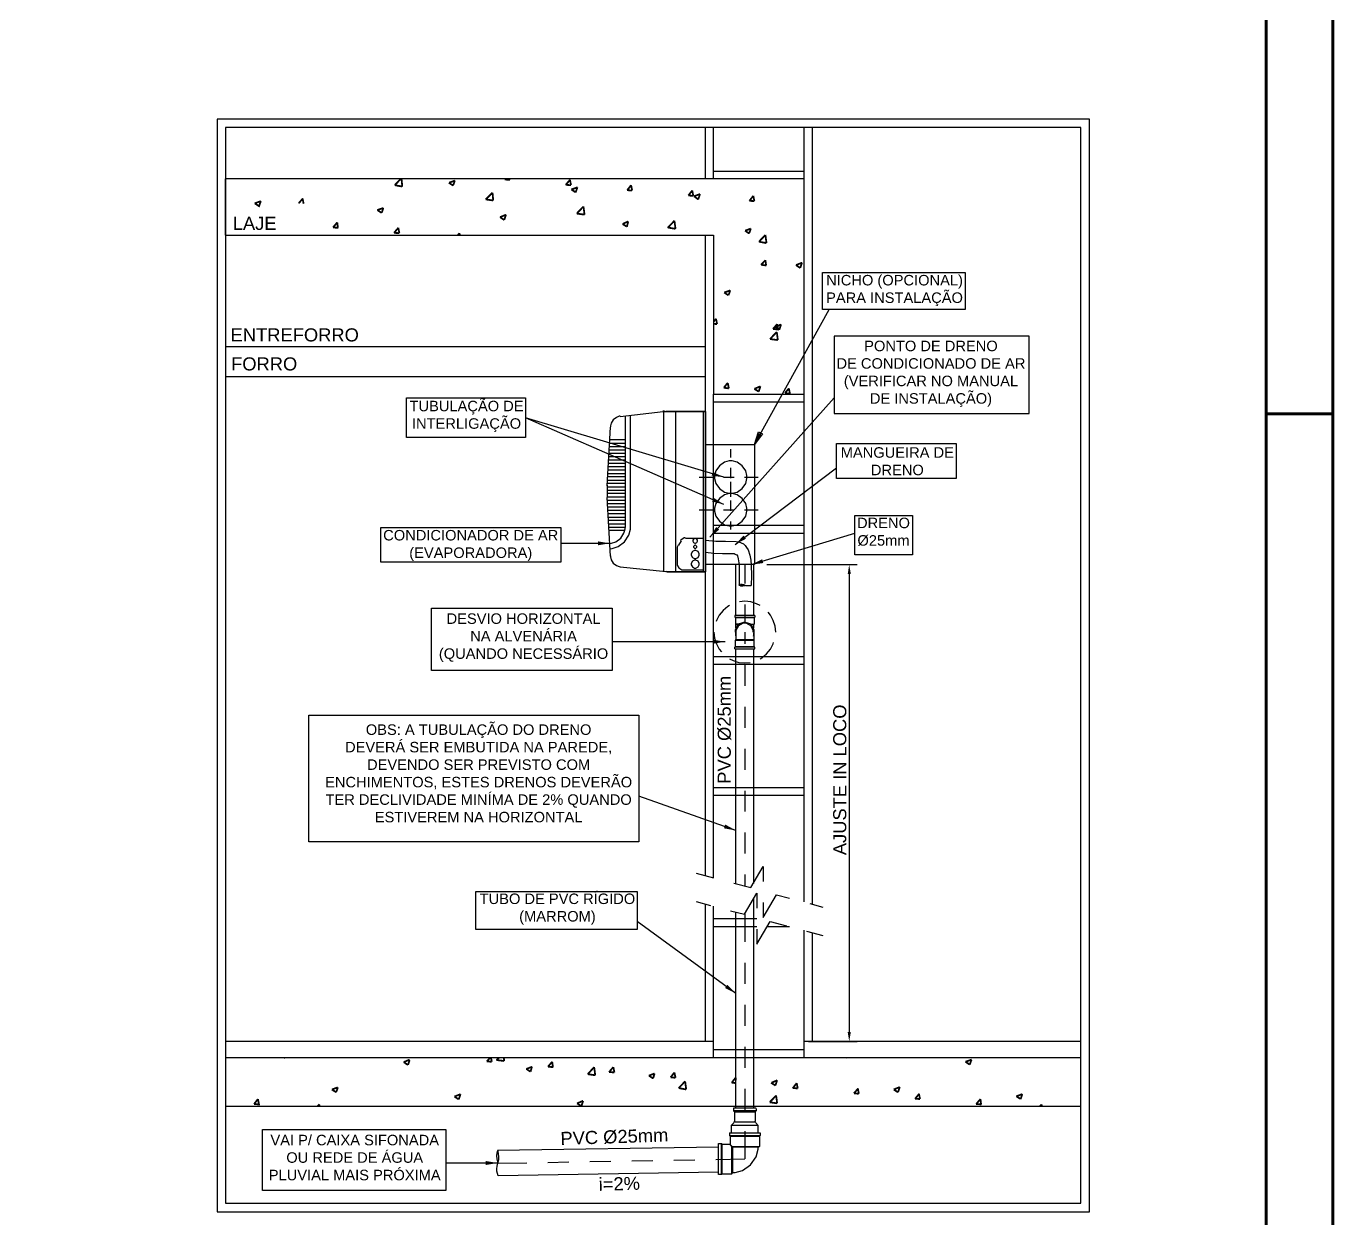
# Model space of a CAD drawing. Extents: x 41.9 to 126, y -21.3 to 38.1.
# Drawn here: x 106.41 to 125.96, y -3.59 to 14.25 of the extents above; entities that cross this region are included whole.
import ezdxf

# ---------------------------------------------------------------- set-up
doc = ezdxf.new("R2010")
doc.units = 0
doc.linetypes.add('AGUA_FRIA', pattern=[1000, 1000, 0])
doc.layers.get('0').update_dxf_attribs({"linetype": 'CONTINUOUS'})
for name, color, linetype in [('AIO_ARQUITETURA', 8, 'CONTINUOUS'), ('C00-00-00-BLACK', 7, 'CONTINUOUS'), ('C97-97-97', 253, 'CONTINUOUS'), ('TEXTOS', 7, 'CONTINUOUS'), ('TUBO-PVC_AGUAS_PLUVIAIS', 36, 'CONTINUOUS'), ('TUBO-PVC_SOLDAVEL_BRANCO', 84, 'CONTINUOUS')]:
    doc.layers.add(name, color=color, linetype=linetype)
doc.layers.add('RIOPREN_0.70', color=7, linetype='CONTINUOUS', lineweight=70)
doc.styles.add('ARIAL', font='arial.ttf')
doc.dimstyles.new('Aio_1_25 ESG', dxfattribs={"dimtxt": 0.2, "dimasz": 0.18, "dimexe": 0.15, "dimexo": 0.08, "dimgap": 0.09, "dimtad": 1, "dimlfac": 0.25, "dimzin": 4, "dimdsep": 46, "dimtxsty": 'ARIAL', "dimcen": 0.09, "dimclrd": 256, "dimclre": 256, "dimclrt": 7, "dimadec": 0, "dimazin": 0, "dimtfac": 1, "dimtix": 1, "dimtofl": 0, "dimtmove": 0, "dimatfit": 3, "dimfxl": 1, "dimtolj": 1, "dimtzin": 0, "dimarcsym": 0})

# ---------------------------------------------------------------- blocks, each defined once
blk = doc.blocks.new('PRANCHA A1')
at = {"layer": 'RIOPREN_0.70'}
blk.add_line((-1, 29.7), (0, 29.7), dxfattribs=at)
at = {"layer": 'RIOPREN_0.70', "linetype": 'Continuous'}
for points in [[(-84.1, 59.4), (0, 59.4), (0, 0), (-84.1, 0)], [(-81.6, 1), (-81.6, 58.4), (-1, 58.4), (-1, 1)]]:
    blk.add_lwpolyline(points, close=True, dxfattribs=at)

msp = doc.modelspace()

# ---------------------------------------------------------------- linework, layer by layer
at = {"color": 7}
for p, q in [((117.49, 6.194), (118.841, 6.194)), ((118.723, 6.053), (118.723, -0.8)), ((118.112, -0.941), (118.841, -0.941))]:
    msp.add_line(p, q, dxfattribs=at)
for points in [[(118.325, 10.566), (120.456, 10.566), (120.456, 10.013), (118.325, 10.013)], [(121.417, 9.611), (118.496, 9.611), (118.496, 8.457), (121.417, 8.457)], [(112.097, 8.69), (113.878, 8.69), (113.878, 8.096), (112.097, 8.096)], [(118.532, 8.008), (120.325, 8.008), (120.325, 7.485), (118.532, 7.485)], [(118.806, 6.929), (119.669, 6.929), (119.669, 6.34), (118.806, 6.34)], [(111.717, 6.752), (114.407, 6.752), (114.407, 6.232), (111.717, 6.232)], [(112.472, 5.541), (115.175, 5.541), (115.175, 4.609), (112.472, 4.609)], [(110.638, 3.94), (115.575, 3.94), (115.575, 2.049), (110.638, 2.049)], [(113.135, 1.305), (115.549, 1.305), (115.549, 0.733), (113.135, 0.733)], [(109.944, -2.258), (112.687, -2.258), (112.687, -3.169), (109.944, -3.169)]]:
    msp.add_lwpolyline(points, close=True)
for points in [[(118.7, 6.053), (118.747, 6.053), (118.723, 6.194)], [(118.7, -0.8), (118.747, -0.8), (118.723, -0.941)]]:
    msp.add_solid(points, dxfattribs=at)
at = {"layer": 'AIO_ARQUITETURA'}
for points in [[(109.266, -3.488), (122.318, -3.488), (122.318, 12.861), (109.266, 12.861), (109.266, -3.488)], [(122.19, 12.733), (109.393, 12.733), (109.393, -3.36), (122.19, -3.36), (122.19, 12.733)], [(116.571, 11.968), (116.571, 12.733)], [(116.693, 11.968), (116.693, 12.733)], [(118.049, 11.968), (118.049, 12.733)], [(118.171, 1.111), (118.171, 12.733)], [(109.393, 11.122), (116.693, 11.122), (116.693, 8.746), (118.049, 8.746), (118.049, 11.968), (109.393, 11.968)], [(109.393, 11.122), (109.393, 11.968)], [(116.693, 12.084), (118.049, 12.084)], [(116.571, 1.542), (116.571, 11.122)], [(109.393, 9.458), (116.571, 9.458)], [(109.393, 9.011), (116.571, 9.011)], [(116.693, 1.51), (116.693, 8.746)], [(116.693, 8.746), (118.049, 8.746)], [(116.693, 8.629), (118.049, 8.629)], [(118.049, 1.148), (118.049, 8.746)], [(115.296, 8.415), (115.282, 8.414), (115.239, 8.398), (115.193, 8.363), (115.162, 8.313), (115.151, 8.269), (115.151, 8.254)], [(115.295, 8.411), (115.938, 8.485)], [(115.369, 8.421), (115.369, 6.752)], [(115.449, 6.752), (115.449, 8.427)], [(115.957, 8.491), (115.95, 8.491), (115.934, 8.49), (115.932, 8.489)], [(115.943, 8.485), (115.943, 6.087)], [(115.959, 8.485), (116.571, 8.485)], [(116.124, 8.485), (116.124, 6.087)], [(116.342, 8.485), (116.31, 8.485)], [(116.539, 8.485), (116.539, 6.087)], [(116.571, 8.485), (116.571, 6.087)], [(115.103, 7.374), (115.151, 8.251)], [(115.141, 8.065), (115.369, 8.065)], [(115.13, 7.863), (115.369, 7.863)], [(115.135, 7.964), (115.369, 7.964)], [(115.135, 7.911), (115.369, 7.911)], [(115.141, 8.012), (115.369, 8.012)], [(116.571, 7.991), (117.304, 7.991), (117.304, 6.194), (116.571, 6.194), (116.571, 7.991)], [(116.954, 7.799), (116.954, 7.922)], [(115.119, 7.661), (115.369, 7.661)], [(115.125, 7.762), (115.369, 7.762)], [(115.125, 7.714), (115.369, 7.714)], [(115.13, 7.81), (115.369, 7.81)], [(116.951, 7.746), (116.927, 7.746), (116.856, 7.727), (116.78, 7.675), (116.728, 7.599), (116.709, 7.528), (116.709, 7.504), (116.709, 7.481), (116.728, 7.41), (116.78, 7.333), (116.856, 7.281), (116.927, 7.262), (116.951, 7.262), (116.974, 7.262), (117.045, 7.281), (117.122, 7.333), (117.174, 7.41), (117.193, 7.481), (117.193, 7.504), (117.193, 7.528), (117.174, 7.599), (117.122, 7.675), (117.045, 7.727), (116.974, 7.746), (116.951, 7.746)], [(116.954, 7.486), (116.954, 7.645)], [(115.109, 7.459), (115.369, 7.459)], [(115.114, 7.56), (115.369, 7.56)], [(115.114, 7.512), (115.369, 7.512)], [(115.119, 7.613), (115.369, 7.613)], [(116.48, 7.502), (116.688, 7.502)], [(116.842, 7.502), (117.001, 7.502)], [(116.954, 7.31), (116.954, 7.432)], [(117.156, 7.502), (117.363, 7.502)], [(115.101, 7.381), (115.1, 7.366), (115.1, 7.217), (115.101, 7.202)], [(115.103, 7.358), (115.369, 7.358)], [(115.103, 7.31), (115.369, 7.31)], [(115.103, 7.262), (115.369, 7.262)], [(115.109, 7.411), (115.369, 7.411)], [(116.951, 7.257), (116.927, 7.257), (116.856, 7.238), (116.78, 7.186), (116.728, 7.11), (116.709, 7.039), (116.709, 7.015), (116.709, 6.992), (116.728, 6.921), (116.78, 6.844), (116.856, 6.792), (116.927, 6.773), (116.951, 6.773), (116.974, 6.773), (117.045, 6.792), (117.122, 6.844), (117.174, 6.921), (117.193, 6.992), (117.193, 7.015), (117.193, 7.039), (117.174, 7.11), (117.122, 7.186), (117.045, 7.238), (116.974, 7.257), (116.951, 7.257)], [(116.954, 7.209), (116.954, 7.332)], [(115.103, 7.209), (115.369, 7.209)], [(115.151, 6.321), (115.103, 7.199)], [(115.109, 7.161), (115.369, 7.161)], [(115.109, 7.108), (115.369, 7.108)], [(115.114, 7.06), (115.369, 7.06)], [(116.954, 6.997), (116.954, 7.156)], [(115.114, 7.007), (115.369, 7.007)], [(115.119, 6.959), (115.369, 6.959)], [(115.119, 6.906), (115.369, 6.906)], [(115.125, 6.858), (115.369, 6.858)], [(116.48, 7.012), (116.688, 7.012)], [(116.842, 7.012), (117.001, 7.012)], [(117.156, 7.012), (117.363, 7.012)], [(115.125, 6.805), (115.369, 6.805)], [(115.13, 6.757), (115.369, 6.757)], [(115.13, 6.709), (115.369, 6.709)], [(115.142, 6.513), (115.165, 6.515), (115.231, 6.536), (115.304, 6.589), (115.351, 6.664), (115.369, 6.732), (115.369, 6.755)], [(115.147, 6.433), (115.177, 6.435), (115.265, 6.464), (115.361, 6.534), (115.425, 6.634), (115.449, 6.725), (115.449, 6.755)], [(116.693, 6.784), (118.049, 6.784)], [(116.693, 6.667), (118.049, 6.667)], [(116.954, 6.72), (116.954, 6.842)], [(116.164, 6.491), (116.162, 6.488), (116.151, 6.457), (116.151, 6.446)], [(116.209, 6.55), (116.167, 6.486)], [(116.27, 6.593), (116.253, 6.593), (116.205, 6.561), (116.201, 6.555)], [(116.539, 6.587), (116.273, 6.587)], [(116.419, 6.587), (116.413, 6.587), (116.395, 6.577), (116.385, 6.559), (116.385, 6.553), (116.385, 6.547), (116.395, 6.528), (116.413, 6.518), (116.419, 6.518), (116.425, 6.518), (116.444, 6.528), (116.454, 6.547), (116.454, 6.553), (116.454, 6.559), (116.444, 6.577), (116.425, 6.587), (116.419, 6.587)], [(116.419, 6.587), (116.413, 6.587), (116.395, 6.577), (116.385, 6.559), (116.385, 6.553), (116.385, 6.547), (116.395, 6.528), (116.413, 6.518), (116.419, 6.518), (116.425, 6.518), (116.444, 6.528), (116.454, 6.547), (116.454, 6.553), (116.454, 6.559), (116.444, 6.577), (116.425, 6.587), (116.419, 6.587)], [(116.419, 6.486), (116.413, 6.486), (116.395, 6.468), (116.395, 6.462), (116.395, 6.456), (116.413, 6.438), (116.419, 6.438), (116.425, 6.438), (116.443, 6.456), (116.443, 6.462), (116.443, 6.468), (116.425, 6.486), (116.419, 6.486)], [(116.419, 6.486), (116.413, 6.486), (116.395, 6.468), (116.395, 6.462), (116.395, 6.456), (116.413, 6.438), (116.419, 6.438), (116.425, 6.438), (116.443, 6.456), (116.443, 6.462), (116.443, 6.468), (116.425, 6.486), (116.419, 6.486)], [(116.539, 6.587), (116.422, 6.587)], [(116.539, 6.587), (116.422, 6.587)], [(115.151, 6.324), (115.151, 6.309), (115.162, 6.265), (115.193, 6.215), (115.239, 6.18), (115.282, 6.164), (115.296, 6.163)], [(116.151, 6.444), (116.151, 6.199)], [(116.419, 6.406), (116.408, 6.406), (116.376, 6.389), (116.358, 6.356), (116.358, 6.345), (116.358, 6.335), (116.376, 6.302), (116.408, 6.284), (116.419, 6.284), (116.43, 6.284), (116.462, 6.302), (116.48, 6.335), (116.48, 6.345), (116.48, 6.356), (116.462, 6.389), (116.43, 6.406), (116.419, 6.406)], [(116.419, 6.406), (116.408, 6.406), (116.376, 6.389), (116.358, 6.356), (116.358, 6.345), (116.358, 6.335), (116.376, 6.302), (116.408, 6.284), (116.419, 6.284), (116.43, 6.284), (116.462, 6.302), (116.48, 6.335), (116.48, 6.345), (116.48, 6.356), (116.462, 6.389), (116.43, 6.406), (116.419, 6.406)], [(116.419, 6.263), (116.408, 6.263), (116.376, 6.245), (116.358, 6.213), (116.358, 6.202), (116.358, 6.191), (116.376, 6.159), (116.408, 6.14), (116.419, 6.14), (116.43, 6.14), (116.462, 6.159), (116.48, 6.191), (116.48, 6.202), (116.48, 6.213), (116.462, 6.245), (116.43, 6.263), (116.419, 6.263)], [(116.419, 6.263), (116.408, 6.263), (116.376, 6.245), (116.358, 6.213), (116.358, 6.202), (116.358, 6.191), (116.376, 6.159), (116.408, 6.14), (116.419, 6.14), (116.43, 6.14), (116.462, 6.159), (116.48, 6.191), (116.48, 6.202), (116.48, 6.213), (116.462, 6.245), (116.43, 6.263), (116.419, 6.263)], [(115.295, 6.162), (115.986, 6.093)], [(115.98, 6.094), (115.981, 6.094), (115.999, 6.093), (116.005, 6.093)], [(116.007, 6.087), (116.571, 6.087)], [(116.151, 6.202), (116.151, 6.187), (116.175, 6.144), (116.218, 6.119), (116.233, 6.119)], [(116.236, 6.119), (116.539, 6.119)], [(117.161, 6.194), (117.161, 5.912)], [(116.932, 5.582), (116.906, 5.566), (116.837, 5.508), (116.778, 5.439), (116.735, 5.359), (116.73, 5.343)], [(117.389, 5.582), (117.336, 5.609), (117.251, 5.636), (117.161, 5.646), (117.081, 5.636)], [(117.161, 5.598), (117.161, 5.317)], [(117.623, 5.184), (117.613, 5.274), (117.586, 5.359), (117.544, 5.439), (117.512, 5.481)], [(116.698, 5.184), (116.709, 5.093), (116.735, 5.008), (116.778, 4.928), (116.81, 4.891)], [(117.161, 5.184), (117.161, 5.008)], [(117.389, 4.785), (117.416, 4.801), (117.485, 4.859), (117.544, 4.928), (117.586, 5.008), (117.591, 5.029)], [(116.693, 4.822), (118.049, 4.822)], [(116.693, 4.705), (118.049, 4.705)], [(116.932, 4.785), (116.985, 4.758), (117.07, 4.732), (117.161, 4.726), (117.241, 4.732)], [(117.161, 4.695), (117.161, 4.381)], [(117.161, 4.067), (117.161, 3.753)], [(117.161, 3.44), (117.161, 3.126)], [(116.693, 2.86), (118.049, 2.86)], [(116.693, 2.743), (118.049, 2.743)], [(117.161, 2.812), (117.161, 2.499)], [(117.161, 2.185), (117.161, 1.871)], [(116.432, 1.579), (116.693, 1.51)], [(116.996, 1.43), (117.251, 1.361), (117.437, 1.68), (117.437, 1.451)], [(117.161, 1.558), (117.161, 1.382)], [(116.948, 1.015), (117.156, 0.962), (117.342, 1.281), (117.342, 1.053)], [(117.437, 1.138), (117.437, 0.914), (117.634, 1.255), (117.831, 1.202)], [(116.432, 1.154), (116.645, 1.095)], [(116.571, -0.941), (116.571, 1.116)], [(116.693, -1.186), (116.693, 1.085)], [(118.134, 1.122), (118.33, 1.069)], [(116.693, 0.898), (117.342, 0.898)], [(117.161, 0.968), (117.161, 0.548)], [(117.342, 0.739), (117.342, 0.516), (117.538, 0.856), (117.783, 0.792)], [(116.693, 0.781), (117.342, 0.781)], [(117.496, 0.781), (117.831, 0.781)], [(118.049, -1.186), (118.049, 0.723)], [(118.086, 0.712), (118.33, 0.643)], [(118.171, -0.941), (118.171, 0.691)], [(117.161, 0.234), (117.161, -0.08)], [(117.161, -0.393), (117.161, -0.707)], [(116.693, -0.941), (109.393, -0.941)], [(122.19, -0.941), (118.049, -0.941)], [(119.984, -0.941), (118.607, -0.941)], [(116.693, -1.063), (118.049, -1.063)], [(117.161, -1.021), (117.161, -1.335)], [(122.19, -1.186), (109.393, -1.186)], [(117.161, -1.648), (117.161, -1.967)], [(122.19, -1.914), (109.393, -1.914)], [(117.161, -2.281), (117.161, -2.696)], [(114.843, -2.738), (115.156, -2.733)], [(115.47, -2.728), (115.784, -2.722)], [(116.097, -2.717), (116.411, -2.711)], [(116.725, -2.706), (117.161, -2.696)], [(113.466, -2.759), (113.902, -2.754)], [(114.215, -2.749), (114.529, -2.743)]]:
    msp.add_lwpolyline(points, dxfattribs=at)
for points in [[(115.981, 8.485), (116.571, 8.485), (115.997, 8.485), (115.981, 8.485)], [(115.981, 8.485), (116.571, 8.485), (115.997, 8.485), (115.981, 8.485)], [(115.986, 8.485), (115.981, 8.485), (115.981, 8.485), (115.986, 8.485)], [(115.981, 8.485), (115.981, 8.485), (115.986, 8.485), (115.981, 8.485)], [(115.986, 8.485), (115.981, 8.485), (115.981, 8.485), (115.986, 8.485)], [(115.981, 8.485), (115.981, 8.485), (115.986, 8.485), (115.981, 8.485)], [(115.997, 8.485), (116.571, 8.485), (116.007, 8.485), (115.997, 8.485)], [(115.997, 8.485), (116.571, 8.485), (116.007, 8.485), (115.997, 8.485)], [(116.571, 8.485), (115.997, 8.485), (116.571, 8.485)], [(116.571, 8.485), (115.997, 8.485), (116.571, 8.485)], [(116.571, 8.485), (116.007, 8.485), (116.571, 8.485)], [(116.571, 8.485), (116.007, 8.485), (116.571, 8.485)], [(115.997, 6.087), (116.571, 6.087), (115.986, 6.093), (115.997, 6.087)], [(116.571, 6.087), (115.986, 6.093), (116.571, 6.093), (116.571, 6.087)], [(115.997, 6.087), (116.571, 6.087), (115.986, 6.093), (115.997, 6.087)], [(116.571, 6.087), (115.986, 6.093), (116.571, 6.093), (116.571, 6.087)], [(116.007, 6.087), (115.997, 6.087), (116.571, 6.087), (116.007, 6.087)], [(116.007, 6.087), (115.997, 6.087), (116.571, 6.087), (116.007, 6.087)], [(115.997, 6.087), (116.571, 6.087), (116.571, 6.087), (115.997, 6.087)], [(115.997, 6.087), (116.571, 6.087), (116.571, 6.087), (115.997, 6.087)]]:
    msp.add_lwpolyline(points, close=True, dxfattribs=at)
at = {"layer": 'C00-00-00-BLACK'}
msp.add_lwpolyline([(117.427, 8.15), (117.304, 7.991), (117.368, 8.182), (117.427, 8.15)], close=True, dxfattribs=at)
msp.add_lwpolyline([(117.427, 8.15), (117.304, 7.991), (117.368, 8.182), (117.427, 8.15)], close=True, dxfattribs=at)
at = {"layer": 'C97-97-97', "const_width": 0.0266}
for points in [[(111.924, 11.872), (112.014, 11.968)], [(112.036, 11.851), (112.025, 11.968)], [(112.737, 11.909), (112.823, 11.941)], [(112.796, 11.867), (112.823, 11.941)], [(113.567, 11.957), (113.572, 11.968)], [(113.567, 11.957), (113.647, 11.952)], [(113.647, 11.952), (113.641, 11.968)], [(114.481, 11.877), (114.545, 11.952)], [(114.561, 11.872), (114.545, 11.952)], [(111.924, 11.872), (112.036, 11.851)], [(112.732, 11.909), (112.796, 11.867)], [(113.285, 11.659), (113.386, 11.76)], [(113.397, 11.643), (113.386, 11.76)], [(114.481, 11.877), (114.561, 11.872)], [(114.566, 11.808), (114.657, 11.84)], [(114.566, 11.808), (114.63, 11.765)], [(114.63, 11.765), (114.657, 11.84)], [(115.401, 11.797), (115.46, 11.872)], [(115.401, 11.797), (115.475, 11.792)], [(115.475, 11.792), (115.46, 11.872)], [(116.316, 11.718), (116.374, 11.792)], [(116.316, 11.718), (116.39, 11.712)], [(116.39, 11.712), (116.374, 11.792)], [(116.401, 11.707), (116.491, 11.739)], [(116.464, 11.659), (116.491, 11.739)], [(109.829, 11.601), (109.92, 11.633)], [(109.829, 11.601), (109.893, 11.558), (109.92, 11.633)], [(110.486, 11.6), (110.55, 11.674)], [(110.56, 11.594), (110.544, 11.674)], [(111.663, 11.5), (111.754, 11.532)], [(111.727, 11.457), (111.754, 11.532)], [(113.285, 11.659), (113.397, 11.643)], [(114.646, 11.447), (114.747, 11.553)], [(114.763, 11.431), (114.747, 11.553)], [(116.401, 11.707), (116.464, 11.659)], [(117.23, 11.638), (117.288, 11.712)], [(117.23, 11.638), (117.304, 11.633)], [(117.304, 11.633), (117.288, 11.712)], [(111.663, 11.5), (111.727, 11.457)], [(113.498, 11.393), (113.588, 11.431)], [(113.498, 11.393), (113.561, 11.351)], [(113.561, 11.351), (113.588, 11.431)], [(114.646, 11.447), (114.763, 11.431)], [(115.332, 11.292), (115.417, 11.33)], [(115.396, 11.25), (115.417, 11.33)], [(116.007, 11.234), (116.108, 11.34)], [(116.124, 11.218), (116.108, 11.34)], [(110.999, 11.239), (111.063, 11.314)], [(110.999, 11.239), (111.079, 11.234)], [(111.073, 11.234), (111.063, 11.314)], [(111.913, 11.159), (111.977, 11.234)], [(111.913, 11.159), (111.993, 11.154)], [(111.993, 11.154), (111.977, 11.234)], [(112.865, 11.122), (112.892, 11.154)], [(112.897, 11.122), (112.892, 11.154)], [(115.332, 11.292), (115.396, 11.25)], [(116.007, 11.239), (116.124, 11.218)], [(117.166, 11.191), (117.251, 11.223)], [(117.166, 11.191), (117.225, 11.149)], [(117.225, 11.149), (117.251, 11.223)], [(117.373, 11.027), (117.469, 11.128)], [(117.373, 11.027), (117.485, 11.005)], [(117.485, 11.005), (117.469, 11.128)], [(117.405, 10.681), (117.469, 10.75)], [(117.48, 10.67), (117.469, 10.75)], [(117.405, 10.681), (117.485, 10.67)], [(117.926, 10.676), (118.017, 10.713)], [(117.926, 10.676), (117.99, 10.633)], [(117.99, 10.633), (118.017, 10.713)], [(116.853, 10.266), (116.943, 10.298)], [(116.853, 10.266), (116.916, 10.224)], [(116.916, 10.224), (116.943, 10.298)], [(116.693, 9.83), (116.73, 9.873)], [(116.693, 9.798), (116.746, 9.793)], [(116.746, 9.793), (116.73, 9.873)], [(117.581, 9.719), (117.645, 9.793)], [(117.613, 9.751), (117.703, 9.788)], [(117.661, 9.713), (117.645, 9.793)], [(117.677, 9.708), (117.703, 9.788)], [(117.538, 9.57), (117.639, 9.676)], [(117.538, 9.57), (117.655, 9.554)], [(117.581, 9.719), (117.661, 9.713)], [(117.613, 9.751), (117.677, 9.708)], [(117.655, 9.554), (117.639, 9.676)], [(116.847, 8.841), (116.906, 8.916)], [(116.847, 8.841), (116.922, 8.831)], [(116.922, 8.831), (116.906, 8.911)], [(117.304, 8.825), (117.395, 8.863)], [(117.304, 8.825), (117.368, 8.783)], [(117.368, 8.783), (117.395, 8.863)], [(117.762, 8.762), (117.82, 8.831)], [(117.836, 8.751), (117.82, 8.831)], [(117.762, 8.762), (117.836, 8.751)], [(110.276, -1.186), (110.286, -1.191)], [(110.286, -1.191), (110.286, -1.186)], [(113.301, -1.239), (113.349, -1.186)], [(113.375, -1.244), (113.365, -1.186)], [(113.445, -1.218), (113.482, -1.186)], [(113.561, -1.233), (113.556, -1.186)], [(118.687, -1.186), (118.692, -1.186)], [(112.057, -1.249), (112.147, -1.212)], [(112.057, -1.249), (112.121, -1.292)], [(112.121, -1.292), (112.147, -1.218)], [(113.301, -1.239), (113.375, -1.244)], [(113.445, -1.218), (113.561, -1.233)], [(113.891, -1.351), (113.982, -1.319)], [(113.891, -1.351), (113.955, -1.393)], [(113.955, -1.393), (113.976, -1.319)], [(114.215, -1.319), (114.279, -1.244)], [(114.215, -1.319), (114.295, -1.324)], [(114.29, -1.324), (114.279, -1.244)], [(114.811, -1.43), (114.907, -1.324)], [(114.923, -1.446), (114.907, -1.324)], [(115.13, -1.398), (115.194, -1.324)], [(115.21, -1.404), (115.194, -1.324)], [(120.462, -1.244), (120.553, -1.212)], [(120.462, -1.244), (120.526, -1.287)], [(120.526, -1.287), (120.553, -1.212)], [(114.811, -1.43), (114.923, -1.446)], [(115.13, -1.398), (115.21, -1.404)], [(115.725, -1.452), (115.81, -1.42)], [(115.725, -1.452), (115.789, -1.494)], [(115.789, -1.494), (115.81, -1.42)], [(116.05, -1.478), (116.108, -1.404)], [(116.05, -1.478), (116.124, -1.483)], [(116.124, -1.483), (116.108, -1.404)], [(116.172, -1.638), (116.268, -1.537)], [(116.284, -1.659), (116.268, -1.537)], [(116.964, -1.558), (117.023, -1.483)], [(116.964, -1.558), (117.028, -1.563)], [(117.028, -1.521), (117.023, -1.483)], [(117.554, -1.558), (117.618, -1.6)], [(117.56, -1.558), (117.645, -1.521)], [(117.618, -1.6), (117.645, -1.521)], [(117.879, -1.638), (117.937, -1.563)], [(117.953, -1.643), (117.937, -1.563)], [(110.983, -1.659), (111.073, -1.627)], [(110.983, -1.659), (111.047, -1.701)], [(111.047, -1.701), (111.073, -1.627)], [(112.817, -1.765), (112.908, -1.728)], [(112.817, -1.765), (112.881, -1.808)], [(112.881, -1.808), (112.908, -1.728)], [(116.172, -1.638), (116.284, -1.659)], [(117.533, -1.85), (117.629, -1.749)], [(117.645, -1.866), (117.629, -1.749)], [(117.879, -1.638), (117.953, -1.643)], [(118.793, -1.717), (118.857, -1.643)], [(118.793, -1.717), (118.867, -1.723)], [(118.867, -1.723), (118.852, -1.643)], [(119.389, -1.659), (119.479, -1.622)], [(119.389, -1.659), (119.452, -1.701)], [(119.452, -1.701), (119.479, -1.622)], [(119.708, -1.797), (119.771, -1.723)], [(119.782, -1.802), (119.766, -1.723)], [(121.223, -1.76), (121.313, -1.728)], [(121.223, -1.76), (121.287, -1.802)], [(121.287, -1.802), (121.313, -1.728)], [(109.819, -1.877), (109.877, -1.802)], [(109.819, -1.877), (109.893, -1.882), (109.877, -1.802)], [(110.765, -1.914), (110.797, -1.882)], [(110.802, -1.914), (110.792, -1.882)], [(114.651, -1.866), (114.742, -1.829)], [(114.651, -1.866), (114.715, -1.909)], [(114.715, -1.909), (114.742, -1.829)], [(117.533, -1.85), (117.645, -1.866)], [(119.708, -1.797), (119.782, -1.802)], [(120.622, -1.877), (120.686, -1.802)], [(120.622, -1.877), (120.702, -1.882)], [(120.696, -1.882), (120.686, -1.802)], [(121.574, -1.914), (121.6, -1.882)], [(121.606, -1.914), (121.6, -1.882)]]:
    msp.add_lwpolyline(points, dxfattribs=at)
at = {"layer": 'TUBO-PVC_AGUAS_PLUVIAIS', "linetype": 'AGUA_FRIA'}
for points in [[(116.571, 6.561), (116.725, 6.545), (116.874, 6.545), (117.033, 6.539), (117.07, 6.534), (117.108, 6.523), (117.14, 6.507), (117.166, 6.481), (117.187, 6.449), (117.209, 6.417), (117.235, 6.337), (117.251, 6.263), (117.257, 6.188), (117.262, 6.034), (117.257, 5.88)], [(116.571, 6.38), (116.698, 6.364), (116.826, 6.359), (116.954, 6.359), (117.001, 6.359), (117.017, 6.353), (117.028, 6.348), (117.039, 6.343), (117.049, 6.327), (117.06, 6.279), (117.07, 6.22), (117.076, 6.162), (117.076, 6.029), (117.076, 5.885)], [(117.028, 5.434), (117.028, 6.194)], [(117.294, 5.434), (117.294, 6.194)], [(117.075, 5.89), (117.075, 5.89), (117.073, 5.889), (117.073, 5.889)], [(117.073, 5.888), (117.073, 5.888), (117.075, 5.886), (117.075, 5.886)], [(117.076, 5.886), (117.078, 5.885), (117.094, 5.881), (117.095, 5.881)], [(117.076, 5.885), (117.081, 5.88)], [(117.098, 5.89), (117.097, 5.89), (117.08, 5.887), (117.078, 5.886)], [(117.081, 5.891), (117.092, 5.88)], [(117.081, 5.885), (117.086, 5.88)], [(117.086, 5.891), (117.097, 5.875)], [(117.108, 5.875), (117.092, 5.891), (117.102, 5.875)], [(117.094, 5.877), (117.095, 5.877), (117.114, 5.875), (117.117, 5.875)], [(117.12, 5.896), (117.114, 5.896), (117.098, 5.895), (117.097, 5.895)], [(117.097, 5.891), (117.113, 5.875)], [(117.102, 5.891), (117.118, 5.875), (117.102, 5.891)], [(117.108, 5.891), (117.124, 5.875)], [(117.118, 5.891), (117.134, 5.875), (117.113, 5.891), (117.129, 5.875)], [(117.163, 5.886), (117.159, 5.887), (117.121, 5.896), (117.117, 5.896)], [(117.117, 5.875), (117.121, 5.875), (117.159, 5.882), (117.163, 5.883)], [(117.124, 5.891), (117.14, 5.875)], [(117.134, 5.891), (117.145, 5.875), (117.129, 5.891)], [(117.145, 5.891), (117.156, 5.88), (117.14, 5.891), (117.15, 5.88)], [(117.156, 5.885), (117.161, 5.88), (117.15, 5.891)], [(117.164, 5.885), (117.171, 5.881), (117.247, 5.88), (117.254, 5.883)], [(117.166, 5.885), (117.166, 5.88)], [(117.31, 5.434), (117.012, 5.434), (117.012, 5.407), (117.023, 5.402), (117.023, 5.306), (117.028, 5.301)], [(117.012, 5.407), (117.31, 5.407)], [(117.29, 5.124), (117.298, 5.139), (117.3, 5.219), (117.262, 5.29), (117.249, 5.301), (117.236, 5.311), (117.158, 5.332), (117.081, 5.311), (117.067, 5.301), (117.054, 5.29), (117.016, 5.219), (117.019, 5.139), (117.026, 5.124)], [(117.023, 5.402), (117.299, 5.402)], [(117.081, 5.306), (117.023, 5.306)], [(117.288, 5.186), (117.288, 5.209), (117.25, 5.278), (117.181, 5.317), (117.158, 5.317), (117.135, 5.317), (117.066, 5.278), (117.028, 5.209), (117.028, 5.186)], [(117.028, 5.301), (117.07, 5.301)], [(117.028, 5.247), (117.028, 5.301)], [(117.241, 5.306), (117.299, 5.306)], [(117.294, 5.301), (117.251, 5.301)], [(117.299, 5.306), (117.294, 5.301)], [(117.294, 5.247), (117.294, 5.301)], [(117.31, 5.434), (117.31, 5.407), (117.299, 5.402)], [(117.299, 5.402), (117.299, 5.306)], [(117.028, 5.184), (117.028, 5.072)], [(117.294, 5.184), (117.294, 5.072)], [(117.012, 4.934), (117.31, 4.934), (117.31, 4.96), (117.299, 4.966), (117.299, 5.061), (117.294, 5.072)], [(117.012, 4.934), (117.012, 4.96), (117.023, 4.966)], [(117.31, 4.96), (117.012, 4.96)], [(117.023, 5.061), (117.028, 5.072)], [(117.299, 5.061), (117.023, 5.061)], [(117.023, 4.966), (117.023, 5.061)], [(117.299, 4.966), (117.023, 4.966)], [(117.028, 5.072), (117.294, 5.072)], [(117.028, 1.419), (117.028, 4.934)], [(117.294, 1.425), (117.294, 4.934)], [(117.294, -1.935), (117.294, 1.191)], [(117.028, -1.935), (117.028, 0.994)], [(116.993, -1.935), (116.992, -1.935), (116.991, -1.937), (116.991, -1.938)], [(116.991, -1.941), (116.991, -1.978), (117.007, -1.994), (117.007, -2.137)], [(116.996, -1.935), (117.326, -1.935)], [(117.331, -1.941), (117.331, -1.978), (117.315, -1.994), (117.315, -2.137)], [(117.326, -1.938), (117.326, -1.937), (117.323, -1.935), (117.323, -1.935)], [(117.331, -1.978), (116.991, -1.978)], [(117.007, -1.994), (117.315, -1.994)], [(117.304, -2.148), (117.017, -2.148)], [(117.31, -2.135), (117.31, -2.138), (117.314, -2.147), (117.315, -2.148)], [(116.932, -2.308), (117.389, -2.308)], [(116.932, -2.308), (116.932, -2.345)], [(116.932, -2.345), (117.389, -2.345)], [(116.932, -2.345), (116.943, -2.355), (116.943, -2.478)], [(117.001, -2.153), (116.959, -2.196), (116.959, -2.308)], [(117.363, -2.196), (116.959, -2.196)], [(117.363, -2.308), (117.363, -2.196), (117.32, -2.153)], [(117.389, -2.345), (117.379, -2.355), (117.379, -2.51), (117.368, -2.52)], [(116.767, -2.52), (113.461, -2.573)], [(116.81, -2.93), (116.767, -2.93), (116.767, -2.467)], [(116.767, -2.467), (116.81, -2.467), (116.821, -2.478)], [(116.81, -2.93), (116.81, -2.467)], [(116.821, -2.919), (116.821, -2.478)], [(116.821, -2.478), (116.943, -2.478)], [(116.943, -2.355), (117.379, -2.355)], [(116.969, -2.51), (116.943, -2.478)], [(116.969, -2.919), (116.969, -2.51)], [(116.969, -2.51), (117.379, -2.51)], [(116.98, -2.903), (116.98, -2.52), (116.969, -2.51)], [(116.977, -2.903), (117.014, -2.902), (117.125, -2.87), (117.247, -2.787), (117.33, -2.665), (117.362, -2.554), (117.363, -2.517)], [(117.368, -2.52), (116.98, -2.52)], [(113.471, -2.951), (113.45, -2.882), (113.45, -2.844), (113.455, -2.807), (113.471, -2.743), (113.482, -2.706), (113.482, -2.669), (113.476, -2.621), (113.471, -2.584), (113.466, -2.573), (113.461, -2.579), (113.455, -2.589), (113.45, -2.605), (113.445, -2.653), (113.45, -2.696), (113.466, -2.765)], [(116.767, -2.898), (113.471, -2.951)], [(116.81, -2.93), (116.821, -2.919)], [(116.821, -2.919), (116.969, -2.919)], [(116.969, -2.919), (116.98, -2.903)]]:
    msp.add_lwpolyline(points, dxfattribs=at)
at = {"layer": 'TUBO-PVC_SOLDAVEL_BRANCO'}
for points in [[(117.001, -2.148), (117.002, -2.147), (117.007, -2.138), (117.007, -2.135)], [(117.389, -2.308), (117.389, -2.345)]]:
    msp.add_lwpolyline(points, dxfattribs=at)

# ---------------------------------------------------------------- block references
msp.add_blockref('PRANCHA A1', (125.959, -21.25))

# ---------------------------------------------------------------- texts
at = {"layer": 'TEXTOS', "attachment_point": 1, "style": 'ARIAL'}
for s, insert, char_height, width in [('\\A1;\\pxqj;LAJE ', (109.5, 11.399), 0.19623, 6.47078), ('\\A1;\\pxqc;NICHO (OPCIONAL)\\PPARA INSTALAÇÃO', (117.97, 10.529), 0.15699, 2.86123), ('\\A1;\\pxqj;ENTREFORRO', (109.468, 9.73), 0.19623, 6.47078), ('\\A1;\\pxqc;PONTO DE DRENO\\PDE CONDICIONADO DE AR\\P(VERIFICAR NO MANUAL \\PDE INSTALAÇÃO)', (118.515, 9.545), 0.15699, 2.86123), ('\\A1;\\pxqj;FORRO ', (109.475, 9.296), 0.19623, 6.47078), ('\\A1;\\pxqc;TUBULAÇÃO DE\\PINTERLIGAÇÃO ', (111.567, 8.646), 0.15699, 2.86123), ('\\A1;\\pxqc;MANGUEIRA DE\\PDRENO', (118.012, 7.951), 0.15699, 2.86123), ('\\A1;\\pxqc;DRENO\\P%%C25mm', (117.805, 6.897), 0.15699, 2.86123), ('\\A1;\\pxqc;CONDICIONADOR DE AR\\P(EVAPORADORA)', (111.63, 6.713), 0.15699, 2.86123), ('\\A1;\\pxqc;DESVIO HORIZONTAL\\PNA ALVENÁRIA\\P(QUANDO NECESSÁRIO', (112.42, 5.465), 0.15699, 2.86123), ('\\A1;\\pxqc;OBS: A TUBULAÇÃO DO DRENO\\PDEVERÁ SER EMBUTIDA NA PAREDE,\\PDEVENDO SER PREVISTO COM ENCHIMENTOS, ESTES DRENOS DEVERÃO TER DECLIVIDADE MINÍMA DE 2% QUANDO ESTIVEREM NA HORIZONTAL', (110.847, 3.804), 0.156986, 4.66271), ('\\A1;\\pxqc;TUBO DE PVC RÍGIDO (MARROM)', (112.927, 1.273), 0.15699, 2.86123), ('\\A1;\\pxqc;VAI P/ CAIXA SIFONADA\\POU REDE DE ÁGUA \\PPLUVIAL MAIS PRÓXIMA', (109.894, -2.337), 0.15699, 2.86123)]:
    msp.add_mtext(s, dxfattribs=dict(at, insert=insert, char_height=char_height, width=width))
at = {"layer": 'TEXTOS', "char_height": 0.19623, "attachment_point": 1, "style": 'ARIAL'}
for s, insert, width, rotation in [('\\A1;\\pxqc;PVC %%C25mm', (116.755, 1.392), 4.66271, 90), ('\\A1;\\pxqc;AJUSTE IN LOCO', (118.483, 0.643), 4.66271, 90), ('\\A1;\\pxqc;PVC %%C25mm', (113.776, -2.316), 2.86123, 1.9533), ('\\A1;\\pxqc;i=2%', (113.85, -3.012), 2.86123, 1.6356)]:
    msp.add_mtext(s, dxfattribs=dict(at, insert=insert, width=width, rotation=rotation))

# ---------------------------------------------------------------- leaders
for points in [[(117.304, 7.991), (118.421, 10.013)], [(116.635, 6.603), (118.496, 8.69)], [(116.846, 7.502), (113.878, 8.393)], [(116.849, 7.094), (113.878, 8.393)], [(117.017, 6.497), (118.532, 7.645)], [(117.256, 6.194), (118.806, 6.665)], [(115.142, 6.513), (114.407, 6.513)], [(116.866, 5.041), (115.175, 5.041)], [(117.028, 2.217), (115.575, 2.73)], [(117.028, -0.223), (115.549, 0.853)], [(113.466, -2.759), (112.687, -2.759)]]:
    msp.add_leader(points, dimstyle='Aio_1_25 ESG', override={"dimgap": 0.09, "dimtad": 0})

doc.saveas('drawing.dxf')
